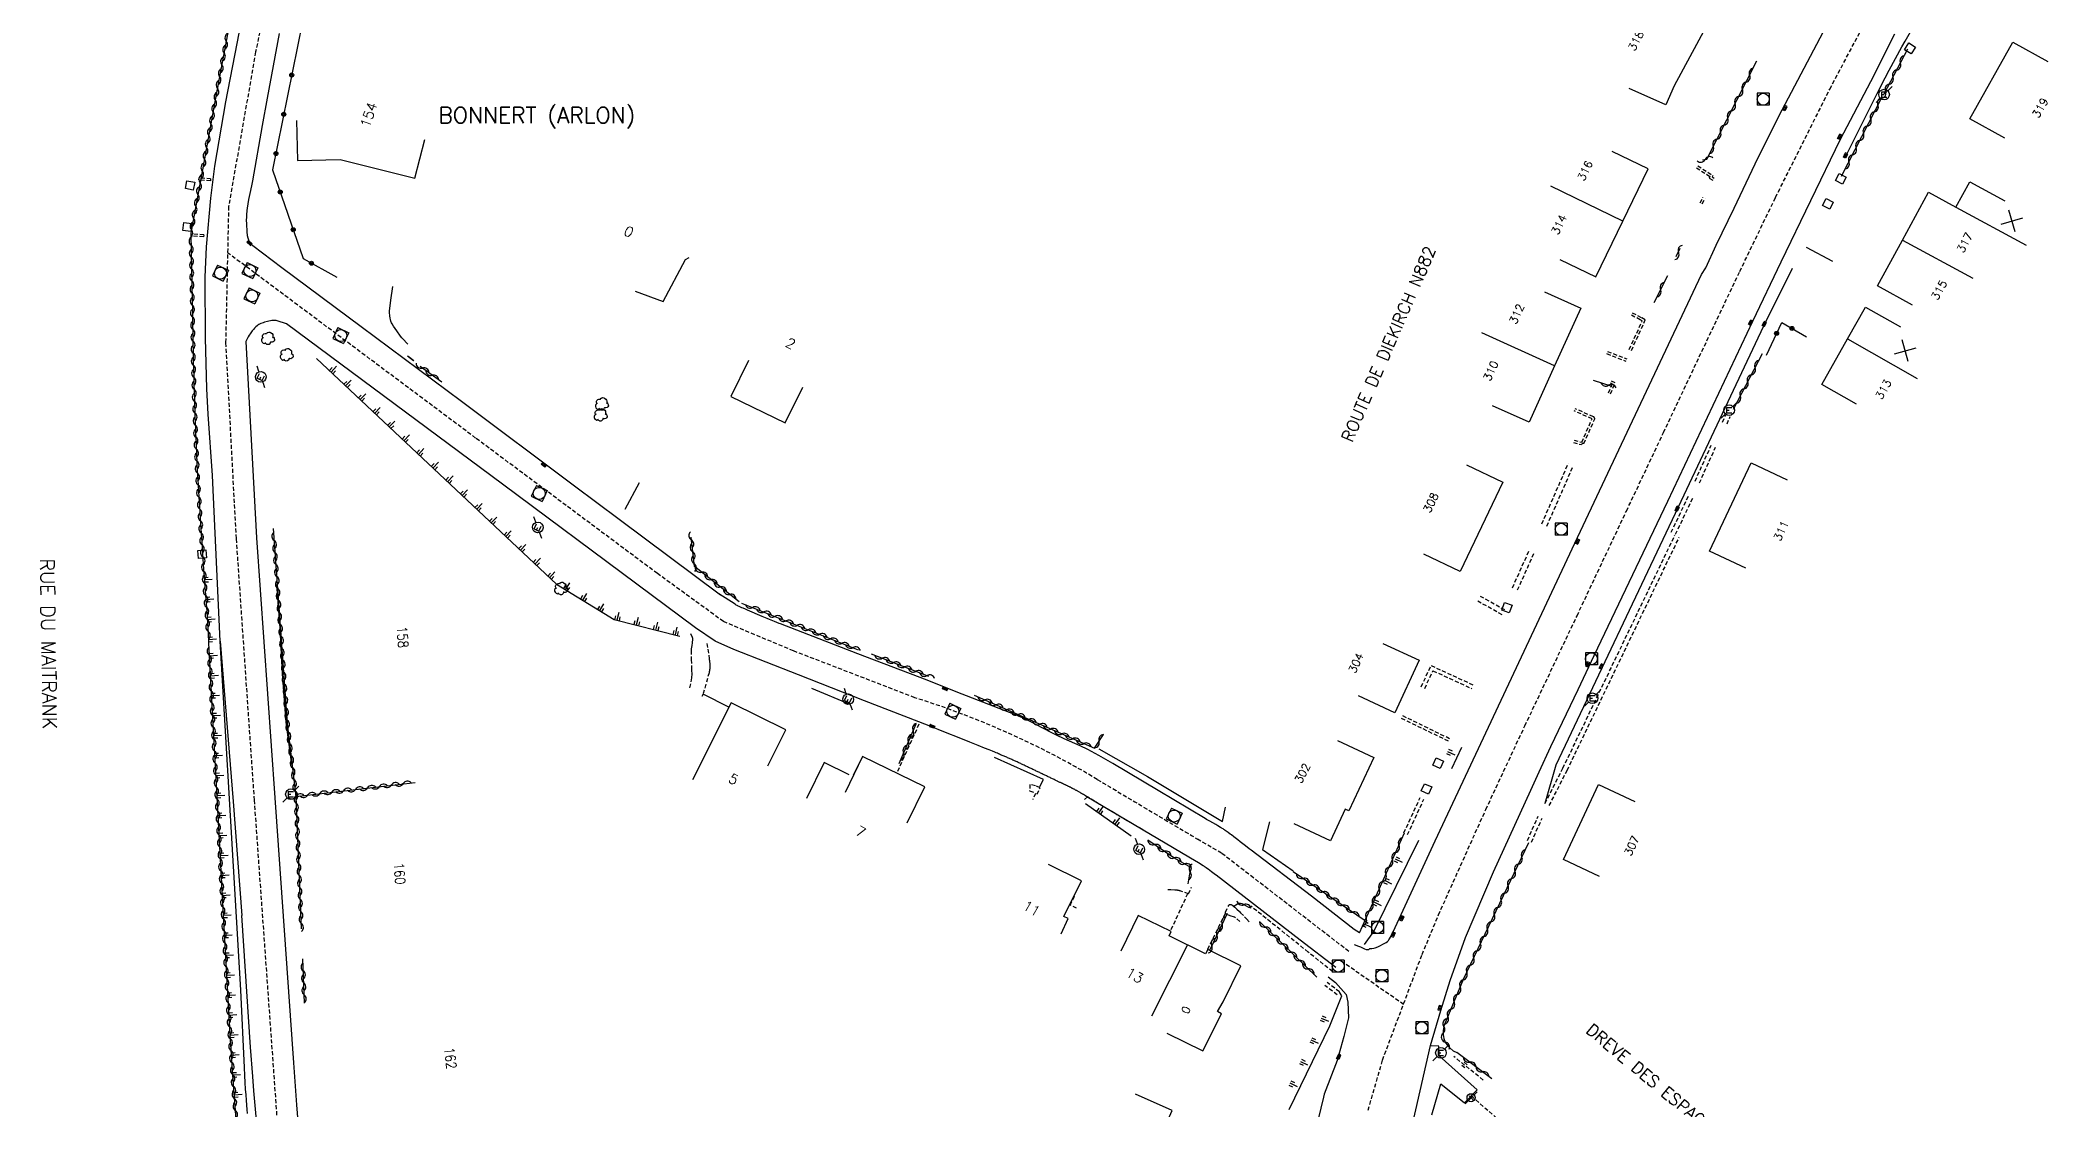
# Model space of a CAD drawing. Header units: millimetres. Extents: x 253999 to 255001, y 43000 to 44000.
# Drawn here: x 254463.5 to 254714.5, y 43613.5 to 43747.3 of the extents above; entities that cross this region are included whole.
import ezdxf
from ezdxf.enums import TextEntityAlignment as Align

# ---------------------------------------------------------------- set-up
doc = ezdxf.new("R2010")
doc.units = ezdxf.units.MM
doc.linetypes.add('DASHED', pattern=[0.75, 0.5, -0.25])
doc.layers.get('0').update_dxf_attribs({"linetype": 'CONTINUOUS'})
for name, color, linetype in [('W0001', 6, 'DASHED'), ('W0008', 7, 'CONTINUOUS'), ('W0100', 7, 'CONTINUOUS'), ('W0112', 1, 'DASHED'), ('W0211', 2, 'CONTINUOUS'), ('W0220', 5, 'DASHED'), ('W0300', 7, 'CONTINUOUS'), ('W0310', 3, 'CONTINUOUS'), ('W0322', 7, 'CONTINUOUS'), ('W0400', 7, 'CONTINUOUS'), ('W0420', 7, 'CONTINUOUS'), ('W0454', 7, 'CONTINUOUS'), ('W0471', 7, 'CONTINUOUS'), ('W0980', 7, 'CONTINUOUS'), ('W0989', 7, 'CONTINUOUS'), ('W0991', 7, 'CONTINUOUS'), ('W1102', 7, 'CONTINUOUS')]:
    doc.layers.add(name, color=color, linetype=linetype)
doc.styles.get("Standard").update_dxf_attribs({"font": 'romans.shx', "width": 0.85})

# ---------------------------------------------------------------- blocks, each defined once
blk = doc.blocks.new('t310o')
at = {"color": 0, "linetype": 'Continuous'}
for centre, start, end in [((-0.5, 0.38), 216.8699, 323.1304), ((0.5, -0.37), 36.8699, 143.1303)]:
    blk.add_arc(centre, 0.625, start, end, dxfattribs=at)
blk = doc.blocks.new('t322o')
at = {"color": 0, "linetype": 'Continuous'}
for radius in [0.25, 0.15]:
    blk.add_circle((0, 0), radius, dxfattribs=at)
blk = doc.blocks.new('t211o')
at = {"color": 0, "linetype": 'Continuous'}
for p, q in [((-0.29, 0.5), (-0.29, 0)), ((0, 1), (0, 0)), ((0.29, 0.5), (0.29, 0))]:
    blk.add_line(p, q, dxfattribs=at)
blk = doc.blocks.new('t220o')
at = {"color": 0, "linetype": 'Continuous'}
for p, q in [((-0.25, 0.25), (0.25, 0.25)), ((-0.25, -0.25), (0.25, -0.25))]:
    blk.add_line(p, q, dxfattribs=at)
blk = doc.blocks.new('t991o')
at = {"color": 0, "linetype": 'Continuous'}
for p, q in [((-1, 1), (1, -1)), ((-1, -1), (1, 1))]:
    blk.add_line(p, q, dxfattribs=at)
blk = doc.blocks.new('T420')
for p, q in [((0.75, 0.75), (-0.75, 0.75)), ((-0.75, 0.75), (-0.75, -0.75)), ((0.75, 0.75), (0.75, -0.75)), ((0.75, -0.75), (-0.75, -0.75))]:
    blk.add_line(p, q)
blk.add_ellipse((0, 0), major_axis=(-0.53, 0.53), ratio=1, start_param=3.926991, end_param=10.210176)
blk = doc.blocks.new('T471')
for p, q in [((-0.333334, 0.333334), (-0.333334, -0.333334)), ((-0.333334, 0.333334), (0.333334, 0.333334)), ((-0.333334, 0), (0, 0)), ((0.500001, 0.500001), (1.000002, 1.000002)), ((-0.500001, -0.500001), (-1.000002, -1.000002)), ((-0.333334, -0.333334), (0.333334, -0.333334))]:
    blk.add_line(p, q)
blk.add_ellipse((0, 0), major_axis=(0.471405, 0.471405), ratio=1, start_param=5.4977871438, end_param=11.780972451)
blk = doc.blocks.new('T400')
for p, q in [((-0.15, 0.3), (0.15, 0.3)), ((-0.15, -0.25), (-0.15, 0.3)), ((-0.15, 0.15), (0.15, 0.15)), ((-0.15, 0), (0.15, 0)), ((0.15, 0.3), (0.15, -0.25)), ((-0.15, -0.15), (0.15, -0.15)), ((-0.15, -0.25), (-0.15, -0.3)), ((-0.15, -0.3), (0.15, -0.3)), ((0.15, -0.3), (0.15, -0.25))]:
    blk.add_line(p, q)
blk = doc.blocks.new('T300')
for p, q in [((-0.8, 0.51), (-0.86, 0.34)), ((-0.86, 0.34), (-0.86, 0.17)), ((-0.86, 0.17), (-0.74, 0.06)), ((-0.69, 0.63), (-0.8, 0.51)), ((-0.8, -0.06), (-0.74, 0.06)), ((-0.74, 0.06), (-0.69, 0.11)), ((-0.57, 0.69), (-0.69, 0.63)), ((-0.46, 0.69), (-0.57, 0.69)), ((-0.29, 0.63), (-0.46, 0.69)), ((-0.29, 0.63), (-0.17, 0.74)), ((-0.23, 0.57), (-0.29, 0.63)), ((-0.17, 0.74), (-0.06, 0.8)), ((-0.06, 0.8), (0.06, 0.8)), ((0.06, 0.8), (0.23, 0.74)), ((0.23, 0.74), (0.34, 0.63)), ((0.34, 0.63), (0.4, 0.51)), ((0.46, 0.46), (0.34, 0.46)), ((0.4, 0.51), (0.4, 0.46)), ((0.57, 0.4), (0.46, 0.46)), ((0.57, 0.4), (0.69, 0.29)), ((0.69, 0.29), (0.74, 0.17)), ((0.74, 0.06), (0.69, -0.17)), ((0.74, 0.17), (0.74, 0.06)), ((-0.8, -0.17), (-0.8, -0.06)), ((-0.8, -0.23), (-0.8, -0.17)), ((-0.74, -0.34), (-0.8, -0.23)), ((-0.69, -0.4), (-0.74, -0.34)), ((-0.51, -0.46), (-0.69, -0.4)), ((-0.4, -0.46), (-0.51, -0.46)), ((-0.4, -0.46), (-0.34, -0.46)), ((-0.34, -0.46), (-0.34, -0.4)), ((-0.34, -0.51), (-0.34, -0.46)), ((-0.29, -0.63), (-0.34, -0.51)), ((-0.17, -0.74), (-0.29, -0.63)), ((-0.06, -0.8), (-0.17, -0.74)), ((0.06, -0.8), (-0.06, -0.8)), ((0.17, -0.74), (0.06, -0.8)), ((0.23, -0.69), (0.17, -0.74)), ((0.29, -0.46), (0.23, -0.46)), ((0.29, -0.63), (0.23, -0.69)), ((0.46, -0.4), (0.29, -0.46)), ((0.34, -0.51), (0.29, -0.63)), ((0.34, -0.51), (0.34, -0.46)), ((0.57, -0.34), (0.46, -0.4)), ((0.63, -0.29), (0.57, -0.34)), ((0.69, -0.17), (0.63, -0.29))]:
    blk.add_line(p, q)
blk = doc.blocks.new('t112o')
at = {"color": 0, "linetype": 'Continuous'}
for p, q in [((-0.5, 0.5), (0.5, 0.5)), ((-0.5, -0.5), (-0.5, 0.5)), ((0.5, 0.5), (0.5, -0.5)), ((0.5, -0.5), (-0.5, -0.5))]:
    blk.add_line(p, q, dxfattribs=at)
blk = doc.blocks.new('T454')
for p, q in [((-0.25, 0.25), (0.25, -0.25)), ((-0.25, -0.25), (0.25, 0.25)), ((0.75, 0.75), (0.375, 0.375)), ((-0.375, -0.375), (-0.75, -0.75))]:
    blk.add_line(p, q)
blk.add_ellipse((0, 0), major_axis=(0.354, 0.354), ratio=1, start_param=5.497787143782138, end_param=11.78097245096172)

msp = doc.modelspace()

# ---------------------------------------------------------------- linework, layer by layer
at = {"layer": 'W0001'}
for points in [[(254496.93, 43777.72), (254490.46, 43745.79), (254487.08, 43726.47), (254486.71, 43709.41), (254488.02, 43684.93), (254490.27, 43652.26), (254493.05, 43613.35, 0.021753), (254494.73, 43598.73, 0.020299), (254498.1, 43582.01, 0.011006), (254502.82, 43564.4), (254517.54, 43514.12), (254524.97, 43488.22), (254534.45, 43455.4), (254540.15, 43436, 0.020994), (254547.84, 43413.36, 0.047622), (254557.68, 43393.74), (254565.67, 43379.34), (254580.64, 43352.38)], [(254627.1, 43633.33), (254615.2, 43642.53), (254611.2, 43645.6), (254608.21, 43647.37, -0.001199), (254595.66, 43654.84, 0.059229), (254572.85, 43665.05), (254557.7, 43670.9), (254548.94, 43674.57), (254540.68, 43680.58), (254517.96, 43697.52), (254486.96, 43720.69)]]:
    msp.add_lwpolyline(points, format="xyb", dxfattribs=at)
for points in [[(254629.51, 43613.47), (254631.32, 43619.75), (254636.26, 43632.94), (254638.31, 43637.89), (254644.23, 43651.08), (254644.23, 43651.08), (254649.11, 43661.54), (254655.63, 43675.3), (254661.8, 43688.39), (254661.8, 43688.39), (254666.44, 43698.2), (254670.9, 43707.66), (254670.9, 43707.66), (254675.97, 43718.35), (254680.44, 43727.61), (254687.23, 43741.15), (254691.76, 43749.73)], [(254626.15, 43632.16), (254633.94, 43626.75)], [(254642.41, 43615.29), (254681.99, 43579.99)]]:
    msp.add_lwpolyline(points, dxfattribs=at)
at = {"layer": 'W0008'}
for points in [[(254484.54, 43700.49), (254484.37, 43703.68), (254484.18, 43710.06), (254484.15, 43717.64), (254484.31, 43721.42), (254484.85, 43727.5), (254485.37, 43731.53), (254486.72, 43739.55), (254489.57, 43754.2), (254491.07, 43761.5), (254496.25, 43785.93), (254499.48, 43800.83)], [(254627.79, 43634.18), (254628.31, 43634), (254628.57, 43633.9), (254628.9, 43633.74), (254629.08, 43633.66), (254629.28, 43633.59), (254629.38, 43633.56), (254629.53, 43633.55), (254629.56, 43633.55), (254629.61, 43633.58), (254629.7, 43633.65), (254629.75, 43633.68), (254629.96, 43633.71), (254630.25, 43633.74), (254630.39, 43633.78), (254630.74, 43633.92), (254630.98, 43634.03), (254631.43, 43634.28), (254631.77, 43634.46), (254631.92, 43634.57), (254632.05, 43634.69), (254632.11, 43634.77), (254632.38, 43635.24), (254637.89, 43647.16), (254655.37, 43684.37), (254671.18, 43717.97), (254671.71, 43718.82), (254673.02, 43721.64), (254675.27, 43726.28), (254678.25, 43732.61), (254681.25, 43738.55), (254688.78, 43752.83)], [(254493.42, 43748.1), (254491.9, 43740.03), (254491.27, 43736.59), (254490.05, 43729.69), (254489.98, 43729.28), (254489.81, 43728.46), (254489.58, 43727.36), (254489.48, 43726.81), (254489.39, 43726.26), (254489.36, 43725.98), (254489.31, 43725.43), (254489.3, 43725.16), (254489.29, 43724.74), (254489.32, 43724.33), (254489.34, 43724.13), (254489.36, 43723.47)], [(254689.45, 43733.19), (254693.15, 43740.58), (254694.15, 43742.55), (254694.66, 43743.53), (254695.44, 43744.99), (254696.24, 43746.44), (254696.64, 43747.16), (254698.26, 43749.97)], [(254632.36, 43599.81), (254637.3, 43621.57), (254638.59, 43625.93), (254639.76, 43629.71), (254641.7, 43635.07), (254645.19, 43643.29), (254649.86, 43653.5), (254650.9, 43655.78), (254652.35, 43658.94), (254655.79, 43666.08), (254657.75, 43670.32), (254666.96, 43689.63), (254677.59, 43712.13), (254681.13, 43719.54), (254688.55, 43734.89), (254692.36, 43742.12), (254695.36, 43748.06)], [(254489.36, 43723.47), (254489.37, 43723.34), (254489.38, 43723.23), (254489.38, 43723.13), (254489.39, 43723.04), (254489.4, 43722.97), (254489.4, 43722.9), (254489.41, 43722.84), (254489.42, 43722.79), (254489.43, 43722.74), (254489.44, 43722.69), (254489.46, 43722.64), (254489.47, 43722.6), (254489.48, 43722.55), (254489.49, 43722.51), (254489.51, 43722.47), (254489.52, 43722.43), (254489.54, 43722.39), (254489.55, 43722.35), (254489.56, 43722.32), (254489.58, 43722.28), (254489.59, 43722.25), (254489.6, 43722.22), (254489.61, 43722.18), (254489.63, 43722.15), (254489.64, 43722.12), (254489.65, 43722.09), (254489.67, 43722.06), (254489.68, 43722.03), (254489.7, 43722), (254489.72, 43721.97), (254489.74, 43721.94), (254489.76, 43721.91), (254489.79, 43721.88), (254489.82, 43721.85), (254489.85, 43721.81), (254489.89, 43721.78), (254489.93, 43721.74), (254489.98, 43721.69), (254490.04, 43721.65), (254490.1, 43721.6)], [(254490.1, 43721.6), (254493.74, 43718.85), (254503.65, 43711.48), (254516.18, 43702.12), (254530.33, 43691.55), (254535.9, 43687.38), (254548.57, 43677.92)], [(254684.28, 43721.4), (254687.54, 43719.65)], [(254651.64, 43651.85), (254653.03, 43656.66), (254668.31, 43688.92), (254678.96, 43711.53), (254682.56, 43718.76)], [(254494.31, 43711.81), (254493.15, 43712.17), (254493.02, 43712.2), (254492.93, 43712.21), (254492.76, 43712.22), (254492.49, 43712.2), (254491.94, 43712.09), (254491.57, 43712), (254491.39, 43711.94), (254491.12, 43711.85), (254490.87, 43711.71), (254490.75, 43711.63), (254490.65, 43711.56), (254490.48, 43711.42), (254490.32, 43711.26), (254490.22, 43711.14), (254490.03, 43710.91), (254489.77, 43710.55), (254489.64, 43710.37), (254489.53, 43710.18), (254489.48, 43710.08), (254489.25, 43709.57)], [(254574.64, 43661.55), (254566.55, 43664.68), (254558.3, 43667.92), (254550.25, 43671.06), (254547.89, 43672.13), (254545.44, 43673.79), (254538.11, 43679.26), (254521.31, 43691.76), (254494.31, 43711.81)], [(254489.25, 43709.57), (254490.58, 43685.05), (254492.86, 43652.53), (254495.18, 43619.41)], [(254486.04, 43672.12), (254485.07, 43692.84), (254484.54, 43700.49)], [(254556.07, 43674.27), (254555.92, 43674.33), (254555.61, 43674.45), (254555.3, 43674.58), (254555.09, 43674.66), (254554.68, 43674.83), (254554.38, 43674.96), (254553.76, 43675.22), (254551.93, 43676.01), (254551.7, 43676.11), (254551.38, 43676.24), (254551.23, 43676.3), (254551.07, 43676.37), (254550.99, 43676.41), (254550.88, 43676.46), (254550.78, 43676.51), (254550.73, 43676.54), (254550.65, 43676.58), (254550.54, 43676.64), (254550.43, 43676.71), (254550.38, 43676.74), (254548.37, 43678.04)], [(254585.42, 43662.89), (254578.04, 43665.78), (254574.4, 43667.26), (254565.75, 43670.55), (254556.07, 43674.27)], [(254486.04, 43672.12), (254487.67, 43652.08), (254488.75, 43637.83)], [(254597.62, 43656.81), (254596.45, 43657.5), (254595.86, 43657.84), (254594.96, 43658.33), (254594.48, 43658.58), (254593.51, 43659.04), (254591.54, 43659.92), (254590.57, 43660.37), (254590, 43660.65), (254588.86, 43661.23), (254587.36, 43662.02), (254586.59, 43662.39), (254585.82, 43662.73), (254585.42, 43662.89)], [(254594.37, 43652.67), (254594.21, 43652.77), (254594.07, 43652.86), (254593.94, 43652.93), (254593.82, 43653.01), (254593.71, 43653.07), (254593.61, 43653.13), (254593.52, 43653.18), (254593.44, 43653.23), (254593.36, 43653.28), (254593.29, 43653.32), (254593.22, 43653.36), (254593.15, 43653.4), (254593.09, 43653.44), (254593.02, 43653.47), (254592.96, 43653.51), (254592.9, 43653.54), (254592.84, 43653.57), (254592.78, 43653.6), (254592.72, 43653.63), (254592.66, 43653.66), (254592.6, 43653.69), (254592.54, 43653.72), (254592.48, 43653.76), (254592.42, 43653.79), (254592.36, 43653.82), (254592.3, 43653.85), (254592.24, 43653.88), (254592.18, 43653.91), (254592.12, 43653.94), (254592.06, 43653.97), (254592, 43654), (254591.93, 43654.03), (254591.87, 43654.06), (254591.81, 43654.09), (254591.75, 43654.11), (254591.69, 43654.14), (254591.63, 43654.17), (254591.57, 43654.2), (254591.5, 43654.23), (254591.44, 43654.26), (254591.38, 43654.29), (254591.32, 43654.32), (254591.26, 43654.35), (254591.19, 43654.38), (254591.13, 43654.41), (254591.06, 43654.44), (254590.99, 43654.47), (254590.91, 43654.51), (254590.83, 43654.55), (254590.75, 43654.59), (254590.67, 43654.63), (254590.58, 43654.67), (254590.48, 43654.72), (254590.38, 43654.76), (254590.28, 43654.81), (254590.18, 43654.86), (254590.08, 43654.91), (254589.97, 43654.96), (254589.86, 43655.01), (254589.76, 43655.06), (254589.65, 43655.11), (254589.54, 43655.16), (254589.43, 43655.22), (254589.33, 43655.27), (254589.22, 43655.32), (254589.11, 43655.37), (254589.01, 43655.42), (254588.9, 43655.47), (254588.79, 43655.52), (254588.68, 43655.57), (254588.58, 43655.63), (254588.47, 43655.68), (254588.36, 43655.73), (254588.25, 43655.78), (254588.15, 43655.83), (254588.04, 43655.88), (254587.93, 43655.93), (254587.82, 43655.98), (254587.72, 43656.03), (254587.61, 43656.09), (254587.5, 43656.14), (254587.39, 43656.19), (254587.28, 43656.24), (254587.17, 43656.29), (254587.07, 43656.34), (254586.96, 43656.39), (254586.85, 43656.45), (254586.74, 43656.5), (254586.63, 43656.55), (254586.52, 43656.6), (254586.41, 43656.65), (254586.31, 43656.71), (254586.2, 43656.76), (254586.09, 43656.81), (254585.98, 43656.86), (254585.87, 43656.91), (254585.76, 43656.96), (254585.65, 43657.02), (254585.54, 43657.07), (254585.44, 43657.12), (254585.33, 43657.17), (254585.22, 43657.22), (254585.11, 43657.26), (254585, 43657.31), (254584.89, 43657.36), (254584.78, 43657.41), (254584.67, 43657.46), (254584.56, 43657.5), (254584.45, 43657.55), (254584.34, 43657.6), (254584.23, 43657.64), (254584.12, 43657.69), (254584.01, 43657.74), (254583.9, 43657.78), (254583.79, 43657.83), (254583.67, 43657.88), (254583.55, 43657.93), (254583.43, 43657.99), (254583.3, 43658.04), (254583.17, 43658.1), (254583.03, 43658.16), (254582.84, 43658.24), (254582.56, 43658.35), (254582.15, 43658.52), (254581.57, 43658.76), (254580.77, 43659.08), (254579.73, 43659.5), (254578.38, 43660.04), (254576.7, 43660.72), (254574.64, 43661.55)], [(254609.15, 43649.94), (254603.26, 43653.47), (254597.62, 43656.81)], [(254608.02, 43644.57), (254602.32, 43647.94), (254594.37, 43652.67)], [(254614.9, 43645.98), (254614.66, 43646.16), (254614.18, 43646.54), (254613.54, 43647.03), (254613.22, 43647.28), (254612.74, 43647.65), (254612.42, 43647.89), (254612.26, 43648.01), (254612.01, 43648.19), (254611.77, 43648.37), (254611.64, 43648.46), (254611.55, 43648.52), (254611.5, 43648.56), (254611.38, 43648.64), (254611.2, 43648.76), (254611.08, 43648.83), (254610.99, 43648.88), (254610.83, 43648.98), (254610.71, 43649.05), (254610.46, 43649.19), (254609.71, 43649.61), (254609.46, 43649.75), (254609.33, 43649.83), (254609.15, 43649.94)], [(254627.78, 43636.07), (254622.42, 43640.25), (254614.9, 43645.98)], [(254610.53, 43642.85), (254610.44, 43642.92), (254610.27, 43643.05), (254609.92, 43643.3), (254609.75, 43643.43), (254609.74, 43643.44), (254609.74, 43643.44), (254609.73, 43643.46), (254609.72, 43643.46), (254609.63, 43643.53), (254609.45, 43643.66), (254609.26, 43643.79), (254609.13, 43643.87), (254609.05, 43643.93), (254608.88, 43644.03), (254608.31, 43644.39), (254608.12, 43644.51), (254608.02, 43644.57)], [(254625.49, 43631.33), (254621.03, 43634.75), (254610.53, 43642.85)], [(254489.84, 43621.34), (254488.75, 43637.83)], [(254628.45, 43635.65), (254627.78, 43636.07)], [(254624.52, 43630.14), (254625.42, 43629.44), (254626.76, 43627.94), (254626.99, 43626.99), (254627.08, 43625.04), (254626.5, 43622.71), (254625.63, 43619.67), (254624.04, 43615.5), (254623.95, 43615.11), (254622.36, 43608.57)], [(254502.41, 43556.52), (254497.45, 43574.53), (254496.79, 43576.99), (254496.47, 43578.22), (254495.99, 43580.08), (254495.32, 43582.86), (254494.67, 43585.66), (254494.36, 43587.06), (254493.77, 43589.86), (254493.5, 43591.27), (254493.1, 43593.38), (254492.6, 43596.21), (254492.37, 43597.63), (254492.04, 43599.75), (254491.74, 43601.88), (254491.6, 43602.95), (254491.34, 43604.99), (254491.18, 43606.35), (254490.88, 43609.07), (254490.74, 43610.43), (254490.48, 43613.16), (254490.25, 43615.88), (254490.1, 43617.7), (254489.84, 43621.34)], [(254637.49, 43612.91), (254638.62, 43616.79), (254641.56, 43614.41), (254643.15, 43616.04), (254638.4, 43620.27), (254638.37, 43621.5), (254637.32, 43621.54)], [(254495.18, 43619.41), (254495.43, 43615.91), (254495.56, 43614.16), (254495.78, 43611.53), (254496.02, 43608.91), (254496.15, 43607.6), (254496.43, 43604.98), (254496.59, 43603.67), (254496.84, 43601.71), (254497.08, 43599.97), (254497.21, 43599.11), (254497.42, 43597.81), (254497.75, 43595.86), (254498.11, 43593.92), (254498.3, 43592.96), (254499.78, 43585.74)]]:
    msp.add_lwpolyline(points, dxfattribs=at)
at = {"layer": 'W0100'}
msp.add_line((254566.32, 43657.71), (254565.17, 43655.35), dxfattribs=at)
for points in [[(254667.3, 43751.18), (254671.7, 43748.8), (254667.79, 43741.57), (254666.72, 43739.18), (254662.16, 43741.22)], [(254709.09, 43735), (254704.73, 43737.45), (254710.12, 43747.03), (254714.48, 43744.58)], [(254495.56, 43737.21), (254495.7, 43732.21), (254501.02, 43732.36), (254510.37, 43730), (254511.59, 43734.85)], [(254653.48, 43719.86), (254657.98, 43717.68), (254661.35, 43724.63), (254664.52, 43731.18), (254660.01, 43733.36)], [(254697.55, 43714.14), (254693.17, 43716.55), (254696.31, 43722.25), (254699.54, 43728.27), (254702.98, 43726.4), (254704.71, 43729.57), (254709.1, 43727.19)], [(254537.89, 43715.88), (254541.39, 43714.59), (254544.21, 43719.84), (254544.66, 43720.09)], [(254651.55, 43715.81), (254656.1, 43713.75), (254652.83, 43706.55), (254649.63, 43699.49), (254645.07, 43701.56)], [(254690.57, 43701.76), (254686.22, 43704.23), (254689.44, 43709.91), (254691.69, 43713.88), (254696.04, 43711.41)], [(254552.06, 43707.2), (254549.86, 43702.71), (254556.64, 43699.4), (254558.84, 43703.89)], [(254641.82, 43694.16), (254646.34, 43692.01), (254641.01, 43680.84), (254636.5, 43682.99)], [(254676.73, 43681.24), (254672.2, 43683.36), (254677.38, 43694.42), (254681.91, 43692.3)], [(254631.34, 43671.85), (254635.88, 43669.75), (254632.84, 43663.18), (254628.3, 43665.27)], [(254549.62, 43663.89), (254546.38, 43665.5), (254546.23, 43665.21)], [(254554.5, 43656.55), (254556.74, 43661.02), (254549.92, 43664.43), (254545.06, 43654.79)], [(254625.7, 43659.69), (254630.23, 43657.58), (254627.12, 43650.91), (254626.66, 43651.13), (254624.82, 43647.17), (254620.28, 43649.28)], [(254564.65, 43655.4), (254561.51, 43656.93), (254559.32, 43652.44)], [(254571.91, 43649.42), (254574.1, 43653.91), (254566.32, 43657.71), (254564.13, 43653.22)], [(254658.44, 43642.69), (254653.92, 43644.81), (254658.32, 43654.21), (254662.85, 43652.09)], [(254591.13, 43635.53), (254592.03, 43637.44), (254591.5, 43637.7), (254593.69, 43642.16), (254589.56, 43644.2)], [(254609.18, 43633.03), (254604.65, 43635.28), (254604.91, 43635.82), (254600.79, 43637.84), (254598.59, 43633.36)], [(254609.46, 43633.57), (254609.18, 43633.03)], [(254611.41, 43627.04), (254613.62, 43631.52), (254609.46, 43633.57)], [(254604.37, 43623.11), (254608.84, 43620.88), (254611.17, 43625.52), (254610.67, 43625.82), (254611.41, 43627.04)], [(254588.4, 43587.91), (254592.98, 43585.91), (254602, 43606.57), (254605.03, 43613.45), (254600.45, 43615.47)]]:
    msp.add_lwpolyline(points, dxfattribs=at)
at = {"layer": 'W0112'}
for points in [[(254670.55, 43731.31), (254672.23, 43730.24), (254672.16, 43730.03), (254672.64, 43729.75)], [(254670.71, 43731.56), (254672.6, 43730.36), (254672.52, 43730.16), (254672.79, 43730)], [(254483.35, 43730.04), (254483.32, 43729.79)], [(254484.84, 43729.93), (254484.81, 43729.68), (254483.32, 43729.8)], [(254484.84, 43729.93), (254483.35, 43730.05)], [(254671.02, 43726.94), (254671.37, 43727.62)], [(254671.28, 43726.8), (254671.64, 43727.48)], [(254482.48, 43723.03), (254482.45, 43722.78)], [(254483.97, 43722.94), (254482.48, 43723.03)], [(254483.97, 43722.94), (254483.94, 43722.69), (254482.45, 43722.78)], [(254662.16, 43708.6), (254663.78, 43712.16), (254663.54, 43712.31), (254662.22, 43712.99)], [(254662.43, 43708.48), (254664.16, 43712.28), (254663.69, 43712.57), (254662.36, 43713.25)], [(254659.33, 43708.07), (254661.73, 43707.13)], [(254659.44, 43708.35), (254661.84, 43707.41)], [(254659.56, 43703.17), (254660.02, 43704.27), (254659.81, 43704.36)], [(254659.83, 43703.06), (254660.41, 43704.43), (254659.93, 43704.64)], [(254656.23, 43696.99), (254657.51, 43699.92), (254655.28, 43700.91)], [(254657.67, 43700.18), (254655.4, 43701.18)], [(254673.83, 43699.5), (254674.21, 43700.43)], [(254656.48, 43696.83), (254657.84, 43699.92)], [(254674.38, 43699.28), (254674.76, 43700.2)], [(254655.17, 43696.96), (254656.18, 43696.7)], [(254655.25, 43697.25), (254656.25, 43696.99)], [(254670.38, 43692.14), (254672.41, 43696.62)], [(254670.92, 43691.9), (254672.95, 43696.37)], [(254651.23, 43686.79), (254654.54, 43694.35)], [(254651.86, 43686.52), (254655.17, 43694.07)], [(254667.41, 43685.73), (254669.63, 43690.43)], [(254667.94, 43685.48), (254670.17, 43690.18)], [(254651.62, 43651.82), (254653.86, 43656.23), (254667.86, 43685.37)], [(254647.57, 43678.8), (254649.63, 43683.44)], [(254648.2, 43678.52), (254650.26, 43683.16)], [(254652.15, 43651.56), (254654.39, 43655.97), (254668.4, 43685.11)], [(254646.26, 43675.42), (254643.24, 43677.11)], [(254646.6, 43676.02), (254643.57, 43677.71)], [(254544.82, 43673.07), (254545.02, 43672.6), (254545.05, 43672.53), (254545.07, 43672.38), (254545.06, 43672.23), (254545.04, 43672.02), (254545.03, 43671.92), (254544.98, 43671.6), (254544.92, 43671.17), (254544.91, 43670.95), (254544.92, 43669.82), (254544.95, 43668.68), (254544.96, 43668.42), (254544.97, 43668.08), (254544.97, 43667.91), (254544.96, 43667.65), (254544.94, 43667.52), (254544.69, 43666.22)], [(254546.84, 43671.84), (254547.11, 43670.25), (254547.14, 43670.07), (254547.15, 43669.98), (254547.17, 43669.85), (254547.19, 43669.71), (254547.2, 43669.64), (254547.21, 43669.5), (254547.22, 43669.43), (254547.22, 43669.33), (254547.23, 43669.19), (254547.23, 43669.12), (254547.23, 43669.02), (254547.23, 43668.91), (254547.23, 43668.86), (254547.22, 43668.77), (254547.22, 43668.72), (254547.22, 43668.65), (254547.2, 43668.55), (254547.19, 43668.45), (254547.18, 43668.4), (254547.16, 43668.3), (254547.15, 43668.25), (254547.13, 43668.18), (254546.41, 43665.56)], [(254636.15, 43666.42), (254637.38, 43669.08), (254642.7, 43666.63)], [(254636.6, 43666.21), (254637.62, 43668.42), (254642.5, 43666.18)], [(254639.7, 43659.92), (254633.64, 43662.88)], [(254573.36, 43661.73), (254570.61, 43655.67)], [(254639.55, 43659.61), (254633.49, 43662.56)], [(254588.15, 43652.99), (254588.51, 43653.8), (254587.93, 43654.04), (254587.22, 43654.21), (254587.24, 43654.22), (254587.21, 43653.41), (254587.69, 43653.26)], [(254587.96, 43653.06), (254587.6, 43652.34)], [(254601.36, 43648.53), (254597.89, 43650.56), (254594.42, 43652.64), (254594.05, 43652.31)], [(254633.98, 43648.14), (254636.01, 43652.57)], [(254634.45, 43647.93), (254636.48, 43652.35)], [(254649.44, 43647.21), (254650.76, 43650.23)], [(254649.94, 43646.99), (254651.26, 43650.01)], [(254593.08, 43638.73), (254592.27, 43639.12), (254592.82, 43640.26)], [(254607.06, 43640.55), (254606.12, 43640.87), (254606.04, 43640.89), (254605.99, 43640.91), (254605.95, 43640.92), (254605.88, 43640.93), (254605.82, 43640.94), (254605.78, 43640.95), (254605.71, 43640.96), (254605.67, 43640.97), (254605.59, 43640.98), (254605.52, 43640.99), (254605.47, 43640.99), (254605.36, 43640.99), (254604.87, 43641.01), (254604.49, 43641.02)], [(254606.96, 43640.55), (254604.8, 43635.9)], [(254607.06, 43640.55), (254607.45, 43641.38)], [(254609.47, 43633.62), (254611.75, 43638.24)], [(254613.5, 43637.07), (254612.95, 43637.52), (254612.8, 43637.61), (254612.68, 43637.67), (254612.41, 43637.75), (254612.05, 43637.86), (254611.9, 43637.91), (254611.77, 43637.98), (254611.73, 43638.02), (254611.69, 43638.08), (254611.68, 43638.11), (254611.67, 43638.16), (254611.7, 43638.25)], [(254611.7, 43638.25), (254612.09, 43639.06)], [(254612.09, 43639.06), (254612.12, 43639.12), (254612.2, 43639.18), (254612.29, 43639.21), (254612.35, 43639.2), (254612.4, 43639.19), (254612.5, 43639.15), (254612.61, 43639.08), (254612.86, 43638.87), (254613.12, 43638.63), (254613.43, 43638.3), (254613.56, 43638.17), (254614.08, 43637.67), (254614.33, 43637.4), (254614.77, 43636.85)], [(254625.06, 43630.8), (254622.03, 43633.24), (254614.84, 43639)], [(254625.65, 43627.9), (254624.12, 43629.07)], [(254625.94, 43628.28), (254624.4, 43629.44)]]:
    msp.add_lwpolyline(points, dxfattribs=at)
for points in [[(254657.84, 43699.92, 0.359796), (254657.67, 43700.18)], [(254656.48, 43696.83, 0.348692), (254656.18, 43696.7)]]:
    msp.add_lwpolyline(points, format="xyb", dxfattribs=at)
at = {"layer": 'W0211'}
for points in [[(254509.48, 43709.27), (254508.81, 43709.97), (254508.72, 43710.06), (254508.55, 43710.26), (254508.1, 43710.91), (254507.7, 43711.5), (254507.52, 43711.81), (254507.46, 43711.92), (254507.37, 43712.13), (254507.31, 43712.35), (254507.27, 43712.5), (254507.23, 43712.8), (254507.21, 43713.21), (254507.21, 43713.42), (254507.23, 43713.72), (254507.36, 43714.74), (254507.62, 43716.46)], [(254498.07, 43707.47), (254528.06, 43679.23), (254535.27, 43674.81), (254543.49, 43672.75)], [(254489.07, 43618.82), (254488.63, 43628.47), (254486.04, 43672.12)], [(254564.76, 43664.21), (254559.98, 43666.21)], [(254639.97, 43656.22), (254641.21, 43658.88)], [(254594.17, 43651.83), (254599.9, 43647.79)], [(254629.06, 43634.18), (254630.23, 43635.81), (254635.84, 43647.26)], [(254619.66, 43613.57), (254624.72, 43624.04), (254626.24, 43627.79), (254625.94, 43628.25)], [(254489.44, 43613.06), (254489.4, 43613.57), (254489.35, 43614.12), (254489.31, 43614.72), (254489.26, 43615.38), (254489.21, 43616.11), (254489.17, 43616.93), (254489.12, 43617.82), (254489.07, 43618.82)]]:
    msp.add_lwpolyline(points, dxfattribs=at)
at = {"layer": 'W0220'}
msp.add_lwpolyline([(254643.91, 43617.25), (254640.23, 43620.18)], dxfattribs=at)
at = {"layer": 'W0310'}
for p, q in [((254510.23, 43707.17), (254509.53, 43707.71)), ((254495.51, 43652.72), (254510.4, 43654.47))]:
    msp.add_line(p, q, dxfattribs=at)
for points in [[(254487.84, 43752.77), (254486.7, 43746.7), (254485.42, 43739.8), (254483.98, 43731.98), (254482.36, 43723.13)], [(254694.01, 43740.55), (254696.98, 43746.19)], [(254671.3, 43732.29), (254671.84, 43732.39), (254678.12, 43744.67)], [(254688.7, 43730.27), (254693.75, 43740.17)], [(254482.36, 43723.13), (254482.41, 43720.75), (254482.46, 43718.61), (254482.5, 43716.67), (254482.53, 43714.92), (254482.56, 43713.33), (254482.59, 43711.89), (254482.61, 43710.58), (254482.63, 43709.37), (254482.65, 43708.24), (254482.67, 43707.18), (254482.7, 43706.16), (254482.72, 43705.18), (254482.75, 43704.24), (254482.77, 43703.35), (254482.8, 43702.49), (254482.83, 43701.66), (254482.86, 43700.88), (254482.88, 43700.13), (254482.91, 43699.42), (254482.94, 43698.75), (254482.96, 43698.11), (254482.99, 43697.49), (254483.01, 43696.9), (254483.03, 43696.33), (254483.06, 43695.77), (254483.08, 43695.21), (254483.11, 43694.66), (254483.13, 43694.1), (254483.16, 43693.52), (254483.2, 43692.93), (254483.23, 43692.31), (254483.27, 43691.64), (254483.32, 43690.91), (254483.37, 43690.1), (254483.43, 43689.18), (254483.49, 43688.13), (254483.57, 43686.93), (254483.66, 43685.57), (254483.76, 43684.02), (254483.87, 43682.27)], [(254668.01, 43720.21), (254668.5, 43721.26)], [(254665.27, 43714.48), (254666.98, 43717.84)], [(254675.18, 43701.12), (254678.8, 43708.1)], [(254510.21, 43707.17), (254509.46, 43707.74)], [(254513.73, 43704.49), (254511.04, 43706.48)], [(254657.66, 43704.76), (254659.96, 43703.99)], [(254496.19, 43636.17), (254495.51, 43652.72), (254494.43, 43661.84), (254492.68, 43686.19)], [(254550.91, 43677.05), (254545.3, 43681.45), (254544.88, 43685.12)], [(254483.87, 43682.27), (254483.9, 43681.9), (254483.92, 43681.57), (254483.94, 43681.27), (254483.96, 43681.01), (254483.98, 43680.76), (254484, 43680.54), (254484.01, 43680.34), (254484.02, 43680.15), (254484.04, 43679.98), (254484.05, 43679.82), (254484.06, 43679.66), (254484.07, 43679.51), (254484.08, 43679.37), (254484.09, 43679.23), (254484.1, 43679.09), (254484.11, 43678.97), (254484.12, 43678.84), (254484.13, 43678.72), (254484.14, 43678.61), (254484.15, 43678.5), (254484.16, 43678.4), (254484.16, 43678.29), (254484.17, 43678.2), (254484.18, 43678.1), (254484.19, 43678), (254484.2, 43677.9), (254484.2, 43677.81), (254484.21, 43677.71), (254484.22, 43677.6), (254484.23, 43677.5), (254484.24, 43677.38), (254484.25, 43677.24), (254484.27, 43677.04), (254484.29, 43676.75), (254484.31, 43676.36), (254484.35, 43675.84), (254484.39, 43675.15), (254484.44, 43674.27), (254484.51, 43673.18), (254484.59, 43671.86)], [(254493.06, 43679.22), (254493.5, 43673.77), (254493.78, 43668.03), (254494.22, 43661.98), (254494.93, 43656.69)], [(254551.2, 43676.89), (254565.79, 43671.04)], [(254484.59, 43671.86), (254486.52, 43635.64), (254486.85, 43629.71), (254487.02, 43626.75), (254487.29, 43622.31), (254487.59, 43617.86), (254487.75, 43615.64), (254488.09, 43611.2)], [(254567.39, 43670.52), (254574.57, 43667.74)], [(254580.26, 43665.37), (254595.3, 43658.73), (254596.44, 43660.44)], [(254573, 43661.75), (254570.86, 43656.78)], [(254628.45, 43635.67), (254634.06, 43648.14)], [(254607.02, 43641.78), (254607.24, 43643.04), (254607.42, 43643.78), (254605.25, 43645.05), (254601.97, 43647.24)], [(254638.98, 43623.95), (254641.45, 43629.87), (254649.59, 43646.94)], [(254620.13, 43643.31), (254629.13, 43637.2)], [(254611.91, 43638.09), (254609.71, 43633.51)], [(254614.75, 43638.76), (254614.61, 43638.83), (254614.33, 43639), (254613.95, 43639.21), (254613.77, 43639.29), (254613.58, 43639.33), (254613.49, 43639.33), (254613.39, 43639.32), (254613.33, 43639.3), (254613.2, 43639.25), (254612.64, 43638.9)], [(254616.02, 43636.99), (254616.02, 43636.99), (254623.1, 43630.09)], [(254496.57, 43626.85), (254496.35, 43632.4)], [(254644.99, 43617.39), (254640.62, 43620.69)]]:
    msp.add_lwpolyline(points, dxfattribs=at)
msp.add_lwpolyline([(254638.98, 43623.95, 0.391557), (254640.62, 43620.69)], format="xyb", dxfattribs=at)
at = {"layer": 'W0322'}
for points in [[(254496.93, 43752.7), (254492.59, 43731.04), (254496.4, 43719.95), (254500.6, 43717.64)], [(254679.32, 43707.88), (254681.21, 43711.98), (254684.29, 43710.17)], [(254536.64, 43688.63), (254538.44, 43691.97)], [(254595.84, 43658.66), (254601.95, 43655.22), (254611.33, 43649.56), (254611.67, 43651.37)], [(254588.48, 43653.93), (254588.93, 43654.83), (254582.82, 43657.59)], [(254617.2, 43649.55), (254616.31, 43646.06), (254620.16, 43643.41)]]:
    msp.add_lwpolyline(points, dxfattribs=at)
at = {"layer": 'W1102'}
for points in [[(254661.35, 43724.63), (254652.35, 43729)], [(254702.98, 43726.4), (254711.77, 43721.63)], [(254696.31, 43722.25), (254705.12, 43717.52)], [(254652.83, 43706.55), (254643.73, 43710.68)], [(254689.44, 43709.91), (254698.14, 43704.97)], [(254606.92, 43634.16), (254602.43, 43625.22)]]:
    msp.add_lwpolyline(points, dxfattribs=at)

# ---------------------------------------------------------------- block references
at = {"layer": 'W0112'}
for p, rotation in [((254697.25, 43746.23), 57.60035071049246), ((254688.59, 43729.93), 242.8514346421725), ((254482.27, 43729.11), 78.95854675705728), ((254686.99, 43726.8), 62.85143464276815), ((254481.92, 43723.91), 84.06568225599285), ((254483.78, 43683), 2.688456820410892), ((254646.87, 43676.31), 339.5767063453013), ((254638.26, 43656.88), 245.7995253983343), ((254636.8, 43653.64), 65.79952539819445)]:
    msp.add_blockref('t112o', p, dxfattribs=dict(at, rotation=rotation))
at = {"layer": 'W0211'}
for p, rotation in [((254499.89, 43705.76), 316.7210142213023), ((254501.71, 43704.04), 316.7210142213023), ((254503.53, 43702.33), 316.7210142213023), ((254505.35, 43700.62), 316.7210142213023), ((254507.17, 43698.9), 316.7210142213023), ((254508.99, 43697.19), 316.7210142213023), ((254510.81, 43695.47), 316.7210142213023), ((254512.63, 43693.76), 316.7210142213023), ((254514.45, 43692.05), 316.7210142213023), ((254516.27, 43690.33), 316.7210142213023), ((254518.09, 43688.62), 316.7210142213023), ((254519.91, 43686.91), 316.7210142213023), ((254521.73, 43685.19), 316.7210142213023), ((254523.55, 43683.48), 316.7210142213023), ((254525.37, 43681.76), 316.7210142213023), ((254527.19, 43680.05), 316.7210142213023), ((254484.05, 43679.77), 274.1933983483504), ((254529.17, 43678.55), 328.5018242533669), ((254531.3, 43677.24), 328.5018242533669), ((254484.25, 43677.28), 274.5656690999281), ((254533.43, 43675.94), 328.5018242533669), ((254535.6, 43674.73), 345.9549156395822), ((254484.41, 43674.79), 273.5730216195676), ((254538.03, 43674.12), 345.9549156395822), ((254540.45, 43673.51), 345.9549156395822), ((254542.88, 43672.9), 345.9549156395822), ((254484.57, 43672.29), 273.4898053351355), ((254484.68, 43670.26), 273.0475375932619), ((254484.81, 43667.76), 273.0475375932619), ((254484.94, 43665.27), 273.0475375932619), ((254485.08, 43662.77), 273.0475375932619), ((254485.21, 43660.27), 273.0475375932619), ((254485.34, 43657.78), 273.0475375932619), ((254639.48, 43658.3), 244.6334623872966), ((254485.48, 43655.28), 273.0475375932619), ((254485.61, 43652.78), 273.0475375932619), ((254485.74, 43650.29), 273.0475375932619), ((254595.81, 43650.67), 324.7959003175706), ((254597.86, 43649.23), 324.7959003175706), ((254485.87, 43647.79), 273.0475375932619), ((254486.01, 43645.29), 273.0475375932619), ((254486.14, 43642.8), 273.0475375932619), ((254632.92, 43644.87), 243.8990591988766), ((254486.27, 43640.3), 273.0475375932619), ((254631.6, 43642.18), 243.8990591988766), ((254486.41, 43637.8), 273.0475375932619), ((254630.28, 43639.48), 243.8990591988766), ((254486.54, 43635.31), 273.1345006355558), ((254628.96, 43636.79), 243.8990591988766), ((254486.68, 43632.81), 273.1345006355558), ((254486.81, 43630.32), 273.1345006355558), ((254486.96, 43627.82), 273.3112330912014), ((254487.1, 43625.32), 273.5163480754016), ((254623.69, 43624.95), 248.0462084803561), ((254487.26, 43622.83), 273.5163480754016), ((254487.42, 43620.33), 273.8241363484506), ((254622.41, 43622.24), 244.1732840288105), ((254487.59, 43617.84), 274.0982739815967), ((254621.1, 43619.54), 244.1732840288105), ((254487.77, 43615.35), 274.4156455366913), ((254619.79, 43616.84), 244.1732840288105)]:
    msp.add_blockref('t211o', p, dxfattribs=dict(at, rotation=rotation))
at = {"layer": 'W0220', "rotation": 141.5440429973465}
msp.add_blockref('t220o', (254641.56, 43619.12), dxfattribs=at)
at = {"layer": 'W0300', "rotation": 64.57348820809729}
for p in [(254492.07, 43710.03), (254494.4, 43707.97), (254533.64, 43700.45), (254533.8, 43701.82), (254528.7, 43678.74)]:
    msp.add_blockref('T300', p, dxfattribs=at)
at = {"layer": 'W0310'}
for p, rotation in [((254486.79, 43747.14), 259.411647684071), ((254486.51, 43745.66), 259.4886720351635), ((254485.96, 43742.71), 259.4886720351635), ((254486.24, 43744.19), 259.4886720351635), ((254677.21, 43742.89), 62.9294819967162), ((254695.12, 43742.65), 62.23685396558328), ((254696.05, 43744.42), 62.23685396558328), ((254485.42, 43739.77), 259.5516161860767), ((254485.69, 43741.24), 259.4886720351635), ((254676.3, 43741.11), 62.9294819967162), ((254694.19, 43740.88), 62.23685396558328), ((254485.14, 43738.29), 259.5516161860767), ((254674.48, 43737.54), 62.9294819967162), ((254675.39, 43739.33), 62.9294819967162), ((254692.34, 43737.4), 62.98994648504863), ((254693.24, 43739.18), 62.98994648504863), ((254484.6, 43735.34), 259.5516161860767), ((254484.87, 43736.81), 259.5516161860767), ((254673.57, 43735.76), 62.9294819967162), ((254691.43, 43735.61), 62.98994648504863), ((254484.06, 43732.39), 259.5516161860767), ((254484.33, 43733.86), 259.5516161860767), ((254672.66, 43733.98), 62.9294819967162), ((254689.61, 43732.05), 62.98994648504863), ((254690.52, 43733.83), 62.98994648504863), ((254483.79, 43730.91), 259.6027640384), ((254671.63, 43732.35), 10.65186200588911), ((254483.24, 43727.96), 259.6027640384), ((254483.52, 43729.44), 259.6027640384), ((254482.7, 43725.01), 259.6027640384), ((254482.97, 43726.49), 259.6027640384), ((254482.43, 43723.54), 259.6027640384), ((254482.39, 43721.63), 271.3422992934582), ((254482.43, 43720.13), 271.2597773393166), ((254668.33, 43720.72), 62.9315317510265), ((254482.46, 43718.63), 271.2597773393166), ((254482.49, 43717.13), 271.1794174100675), ((254482.52, 43715.63), 271.1048527985843), ((254666.07, 43716.06), 62.9315317510265), ((254482.55, 43714.13), 271.0410724465241), ((254482.57, 43712.63), 270.9945819046219), ((254482.6, 43711.13), 270.9733344452567), ((254482.63, 43709.63), 270.9862359895823), ((254482.65, 43708.13), 271.1475100590941), ((254482.68, 43706.63), 271.2956635477502), ((254482.72, 43705.13), 271.5892334058877), ((254511.32, 43706.28), 143.3926162361177), ((254512.53, 43705.38), 143.3926162361177), ((254676.96, 43704.55), 62.58379340489881), ((254677.88, 43706.32), 62.58379340489881), ((254482.76, 43703.63), 271.7221518829562), ((254482.81, 43702.13), 271.9519000203074), ((254659.56, 43704.12), 341.4527800349345), ((254676.04, 43702.77), 62.58379340489881), ((254482.87, 43700.63), 272.1191171167689), ((254482.92, 43699.13), 272.2011333482313), ((254482.98, 43697.63), 272.2289770341271), ((254483.04, 43696.14), 272.4227502952774), ((254483.11, 43694.64), 272.8041120020956), ((254483.18, 43693.14), 273.1153371558186), ((254483.27, 43691.64), 273.4075345112573), ((254483.36, 43690.14), 273.5948812507499), ((254483.46, 43688.65), 273.677760860118), ((254483.56, 43687.15), 273.6920816496439), ((254483.65, 43685.65), 273.6947169341456), ((254492.78, 43684.7), 94.12317443724963), ((254544.92, 43684.8), 96.49470059559334), ((254483.75, 43684.16), 273.6893459517438), ((254483.85, 43682.66), 273.678720472712), ((254492.89, 43683.2), 94.12317443724963), ((254545.09, 43683.31), 96.49470059559334), ((254545.26, 43681.82), 96.49470059559334), ((254483.98, 43680.84), 274.1074475943651), ((254484.08, 43679.34), 274.3381152735778), ((254493, 43681.71), 94.12317443724963), ((254493.11, 43680.21), 94.12317443724963), ((254546.19, 43680.75), 141.9249587696144), ((254547.37, 43679.83), 141.9249587696144), ((254484.2, 43677.84), 274.6558781755049), ((254493.22, 43678.71), 94.12317443724963), ((254493.32, 43677.22), 94.12317443724963), ((254548.55, 43678.9), 141.9249587696144), ((254549.73, 43677.98), 141.9249587696144), ((254484.31, 43676.35), 273.7231895704818), ((254484.41, 43674.85), 273.5730216195676), ((254493.43, 43675.72), 94.12317443724963), ((254552.6, 43676.34), 338.1239028512267), ((254553.99, 43675.78), 338.1239028512267), ((254555.38, 43675.22), 338.1239028512267), ((254484.5, 43673.36), 273.5258612913477), ((254493.54, 43674.22), 94.12317443724963), ((254493.65, 43672.73), 94.12317443724963), ((254556.77, 43674.66), 338.1239028512267), ((254558.16, 43674.1), 338.1239028512267), ((254559.56, 43673.54), 338.1239028512267), ((254560.95, 43672.98), 338.1239028512267), ((254562.34, 43672.42), 338.1239028512267), ((254484.67, 43670.36), 273.0475375932619), ((254493.75, 43671.23), 94.12317443724963), ((254493.86, 43669.74), 94.12317443724963), ((254563.73, 43671.86), 338.1239028512267), ((254565.12, 43671.31), 338.1239028512267), ((254568.79, 43669.98), 338.8040042387231), ((254484.75, 43668.86), 273.0475375932619), ((254484.83, 43667.36), 273.0475375932619), ((254493.97, 43668.24), 94.12317443724963), ((254494.08, 43666.74), 94.12317443724963), ((254570.19, 43669.44), 338.8040042387231), ((254571.58, 43668.9), 338.8040042387231), ((254572.98, 43668.35), 338.8040042387231), ((254574.38, 43667.81), 338.8040042387231), ((254484.91, 43665.87), 273.0475375932619), ((254484.99, 43664.37), 273.0475375932619), ((254494.19, 43665.25), 94.12317443724963), ((254581.63, 43664.77), 336.1702372634585), ((254485.07, 43662.87), 273.0475375932619), ((254494.29, 43663.75), 94.12317443724963), ((254494.4, 43662.26), 94.12317443724963), ((254583, 43664.16), 336.1702372634585), ((254584.37, 43663.55), 336.1702372634585), ((254585.75, 43662.95), 336.1702372634585), ((254587.12, 43662.34), 336.1702372634585), ((254485.15, 43661.37), 273.0475375932619), ((254485.23, 43659.87), 273.0475375932619), ((254494.56, 43660.76), 96.71437925892839), ((254494.73, 43659.27), 96.71437925892839), ((254572.05, 43659.53), 246.6269050530389), ((254572.64, 43660.91), 246.6269050530389), ((254588.49, 43661.74), 336.1702372634585), ((254589.86, 43661.13), 336.1702372634585), ((254591.23, 43660.52), 336.1702372634585), ((254592.61, 43659.92), 336.1702372634585), ((254595.89, 43659.61), 56.29953049239115), ((254485.31, 43658.38), 273.0475375932619), ((254485.39, 43656.88), 273.0475375932619), ((254494.91, 43657.78), 96.71437925892839), ((254571.45, 43658.16), 246.6269050530389), ((254593.98, 43659.31), 336.1702372634585), ((254485.47, 43655.38), 273.0475375932619), ((254495.08, 43656.3), 96.71437925892839), ((254495.26, 43654.81), 96.71437925892839), ((254485.55, 43653.88), 273.0475375932619), ((254485.63, 43652.39), 273.0475375932619), ((254495.51, 43652.72), 6.714418088033677), ((254495.44, 43653.32), 96.71437925892839), ((254495.54, 43651.82), 92.38323987584691), ((254497, 43652.89), 6.714418088033677), ((254498.49, 43653.07), 6.714418088033677), ((254499.98, 43653.24), 6.714418088033677), ((254501.46, 43653.42), 6.714418088033677), ((254502.95, 43653.59), 6.714418088033677), ((254504.44, 43653.77), 6.714418088033677), ((254505.93, 43653.94), 6.714418088033677), ((254507.42, 43654.12), 6.714418088033677), ((254508.91, 43654.3), 6.714418088033677), ((254485.71, 43650.89), 273.0475375932619), ((254485.79, 43649.39), 273.0475375932619), ((254495.61, 43650.32), 92.38323987584691), ((254485.87, 43647.89), 273.0475375932619), ((254495.67, 43648.82), 92.38323987584691), ((254495.73, 43647.32), 92.38323987584691), ((254485.95, 43646.39), 273.0475375932619), ((254486.03, 43644.9), 273.0475375932619), ((254495.79, 43645.83), 92.38323987584691), ((254495.86, 43644.33), 92.38323987584691), ((254602.8, 43646.69), 146.2575994156192), ((254604.05, 43645.85), 146.2575994156192), ((254605.29, 43645.02), 149.7272709176752), ((254632.55, 43644.79), 65.7577437178165), ((254633.37, 43646.61), 65.7577437178165), ((254648.73, 43645.14), 64.52297844517976), ((254486.11, 43643.4), 273.0475375932619), ((254486.19, 43641.9), 273.0475375932619), ((254495.92, 43642.83), 92.38323987584691), ((254606.59, 43644.27), 149.7272709176752), ((254607.29, 43643.26), 76.66772281625629), ((254621.37, 43642.46), 325.818813555916), ((254631.73, 43642.96), 65.7577437178165), ((254647.87, 43643.33), 64.52297844517976), ((254486.27, 43640.4), 273.0475375932619), ((254495.98, 43641.33), 92.38323987584691), ((254496.04, 43639.83), 92.38323987584691), ((254622.62, 43641.62), 325.818813555916), ((254623.86, 43640.78), 325.818813555916), ((254625.1, 43639.94), 325.818813555916), ((254630.09, 43639.32), 65.7577437178165), ((254630.91, 43641.14), 65.7577437178165), ((254646.15, 43639.72), 64.52297844517976), ((254647.01, 43641.52), 64.52297844517976), ((254486.35, 43638.9), 273.0475375932619), ((254486.43, 43637.41), 273.0475375932619), ((254496.1, 43638.33), 92.38323987584691), ((254496.17, 43636.83), 92.38323987584691), ((254611.26, 43636.74), 244.3322888830989), ((254614, 43639.18), 150.595587299316), ((254626.34, 43639.09), 325.818813555916), ((254627.58, 43638.25), 325.818813555916), ((254629.27, 43637.49), 65.7577437178165), ((254645.29, 43637.91), 64.52297844517976), ((254486.51, 43635.91), 273.0475375932619), ((254486.59, 43634.41), 273.1345006355558), ((254610.61, 43635.39), 244.3322888830989), ((254616.65, 43636.37), 315.75818764097), ((254617.73, 43635.32), 315.75818764097), ((254618.8, 43634.27), 315.75818764097), ((254643.57, 43634.3), 64.52297844517976), ((254644.43, 43636.11), 64.52297844517976), ((254486.67, 43632.91), 273.1345006355558), ((254609.96, 43634.04), 244.3322888830989), ((254619.88, 43633.23), 315.75818764097), ((254620.95, 43632.18), 315.75818764097), ((254642.71, 43632.5), 64.52297844517976), ((254486.75, 43631.42), 273.1345006355558), ((254486.83, 43629.92), 273.1345006355558), ((254496.41, 43630.9), 92.24165140675444), ((254496.47, 43629.41), 92.24165140675444), ((254622.03, 43631.14), 315.75818764097), ((254641.85, 43630.69), 64.52297844517976), ((254486.92, 43628.42), 273.3112330912014), ((254487.01, 43626.92), 273.3112330912014), ((254496.52, 43627.91), 92.24165140675444), ((254640.26, 43627.02), 67.31550130370555), ((254641.03, 43628.86), 67.31550130370555), ((254487.1, 43625.43), 273.5163480754016), ((254639.49, 43625.17), 67.31550130370555), ((254487.19, 43623.93), 273.5163480754016), ((254487.28, 43622.43), 273.5163480754016), ((254638.98, 43623.94), 254.2117766905599), ((254639.17, 43622), 296.8488675119835), ((254487.38, 43620.93), 273.8241363484506), ((254487.48, 43619.44), 273.8241363484506), ((254642.22, 43619.49), 142.8391570833745), ((254487.58, 43617.94), 273.8241363484506), ((254643.81, 43618.28), 142.8391570833745), ((254487.69, 43616.44), 274.0982739815967), ((254487.8, 43614.95), 274.4156455366913), ((254487.92, 43613.45), 274.4156455366913)]:
    msp.add_blockref('t310o', p, dxfattribs=dict(at, rotation=rotation))
at = {"layer": 'W0322'}
for p, rotation in [((254494.97, 43742.9), 258.6549487656718), ((254493.98, 43738), 258.6549487656718), ((254493, 43733.09), 258.6549487656718), ((254493.53, 43728.29), 288.9934728738928), ((254495.16, 43723.57), 288.9934728738928), ((254497.44, 43719.38), 331.1228348879106), ((254680.58, 43710.61), 65.29318380162685), ((254682.49, 43711.22), 329.564553807624)]:
    msp.add_blockref('t322o', p, dxfattribs=dict(at, rotation=rotation))
at = {"layer": 'W0400'}
for p, rotation in [((254681.6, 43738.76), 152.0010600954782), ((254688.47, 43735.17), 154.709010681165), ((254689.18, 43732.83), 154.6003852597328), ((254489.69, 43721.91), 44.58736946994569), ((254677.33, 43711.94), 152.3952788015489), ((254679.03, 43711.77), 151.9048488119649), ((254526.49, 43694.17), 228.1411146777512), ((254668.14, 43688.66), 155.9505206630454), ((254655.7, 43684.57), 336.6075793898931), ((254656.97, 43669.19), 155.8517743488329), ((254658.67, 43668.96), 155.403453089765), ((254576.64, 43666.18), 68.7127208998449), ((254575.01, 43661.47), 249.4175648383678), ((254633.74, 43637.46), 154.5734882080973), ((254632.64, 43635.46), 336.0736106799799), ((254638.49, 43626.25), 164.9197181964348), ((254625.83, 43620.16), 155.9934047654685)]:
    msp.add_blockref('T400', p, dxfattribs=dict(at, rotation=rotation))
at = {"layer": 'W0420'}
for p in [(254678.91, 43739.88), (254653.65, 43686.11), (254657.42, 43669.92), (254630.7, 43636.33), (254625.79, 43631.5), (254631.23, 43630.28), (254636.21, 43623.78)]:
    msp.add_blockref('T420', p, dxfattribs=at)
at = {"layer": 'W0420', "rotation": 64.57348820809729}
for p in [(254486.06, 43718.15), (254489.75, 43718.45), (254490, 43715.29), (254501.1, 43710.33), (254525.92, 43690.6), (254577.59, 43663.35), (254605.29, 43650.26)]:
    msp.add_blockref('T420', p, dxfattribs=at)
at = {"layer": 'W0454'}
msp.add_blockref('T454', (254642.38, 43615.04), dxfattribs=at)
at = {"layer": 'W0471'}
for p in [(254694, 43740.46), (254674.64, 43701), (254657.55, 43664.98), (254494.88, 43652.98), (254638.62, 43620.64)]:
    msp.add_blockref('T471', p, dxfattribs=at)
at = {"layer": 'W0471', "rotation": 64.57348820809729}
for p in [(254491.11, 43705.16), (254491.11, 43705.16), (254525.72, 43686.34), (254564.53, 43664.87), (254600.91, 43646.11)]:
    msp.add_blockref('T471', p, dxfattribs=at)
at = {"layer": 'W0991'}
for p, rotation in [((254710, 43724.65), 61.48516631035613), ((254696.66, 43708.44), 60.46376616116957)]:
    msp.add_blockref('t991o', p, dxfattribs=dict(at, rotation=rotation))

# ---------------------------------------------------------------- texts
at = {"layer": 'W0980'}
msp.add_text('BONNERT (ARLON)', height=2, dxfattribs=at).set_placement((254525.62, 43737.75), align=Align.MIDDLE)
at = {"layer": 'W0989'}
for s, height, rotation, p in [('ROUTE DE DIEKIRCH N882', 1.5, 66.4732, (254632.07, 43709.29)), ('RUE DU MAITRANK', 1.75, 270.9469, (254464.57, 43671.76)), ('DREVE DES ESPAGNOLS', 1.5, 320.052, (254666.21, 43616.23))]:
    msp.add_text(s, height=height, rotation=rotation, dxfattribs=at).set_placement(p, align=Align.MIDDLE)
at = {"layer": 'W0991'}
for s, height, rotation, p in [('318', 1, 62.6666, (254662.99, 43747.2)), ('154', 1.25, 71.3862, (254504.6, 43737.93)), ('319', 1, 60.6326, (254713.52, 43738.81)), ('316', 1, 64.2101, (254656.63, 43730.95)), ('0', 1.25, 330.068, (254537.11, 43723.33)), ('314', 1, 64.1209, (254653.37, 43724.21)), ('317', 1, 61.7538, (254704.09, 43721.95)), ('315', 1, 61.2035, (254700.88, 43716.03)), ('312', 1, 65.5716, (254648.09, 43713.04)), ('2', 1.25, 330.068, (254557.33, 43709.34)), ('310', 1, 65.5716, (254644.85, 43705.92)), ('313', 1, 60.4543, (254693.92, 43703.61)), ('308', 1, 64.5098, (254637.36, 43689.44)), ('311', 1, 64.8972, (254681.13, 43685.92)), ('304', 1, 65.2138, (254628, 43669.4)), ('5', 1.25, 330.068, (254550.21, 43654.86)), ('302', 1, 62.5157, (254621.31, 43655.61)), ('7', 1.25, 330.068, (254566.1, 43648.29)), ('307', 1, 64.9034, (254662.46, 43646.54)), ('11', 1.25, 330.068, (254587.47, 43638.71)), ('13', 1.25, 330.068, (254600.35, 43630.34)), ('0', 1, 63.3906, (254606.74, 43626))]:
    msp.add_text(s, height=height, rotation=rotation, dxfattribs=at).set_placement(p, align=Align.MIDDLE)
at = {"layer": 'W0991', "width": 0.85}
for s, rotation, p in [('158', 273.6755, (254508.12, 43673.96)), ('160', 274.0343, (254507.74, 43644.38)), ('162', 277.0502, (254514.02, 43621.26))]:
    msp.add_text(s, height=1.25, rotation=rotation, dxfattribs=at).set_placement(p)

doc.saveas('drawing.dxf')
